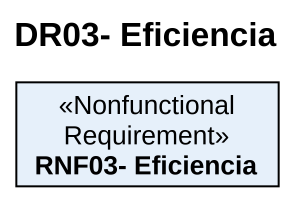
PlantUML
@startuml
title DR03- Eficiencia
hide circle
hide empty members
class "RNF03- Eficiencia" as RNF03_Eficiencia <<NonfunctionalRequirement>>
@enduml
